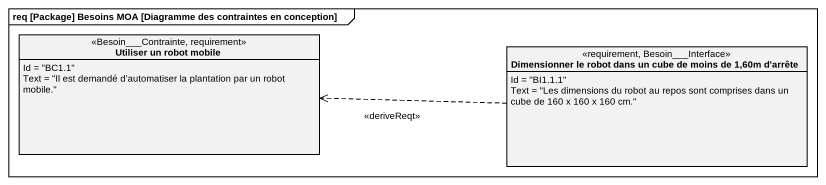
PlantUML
@startuml
mainframe req [Package] Besoins MOA [Diagramme des contraintes en conception]
hide circle
hide empty members
class "Utiliser un robot mobile" as Utiliser_un_robot_mobile <<Besoin___Contrainte, requirement>> {
  Id = "BC1.1"
  Text = "Il est demandé d’automatiser la plantation par un robot mobile."
}
class "Dimensionner le robot dans un cube de moins de 1,60m d'arrête" as Dimensionner_le_robot_dans <<requirement, Besoin___Interface>> {
  Id = "BI1.1.1"
  Text = "Les dimensions du robot au repos sont comprises dans un cube de 160 x 160 x 160 cm."
}
Dimensionner_le_robot_dans .left.> Utiliser_un_robot_mobile : <<deriveReqt>>
@enduml
